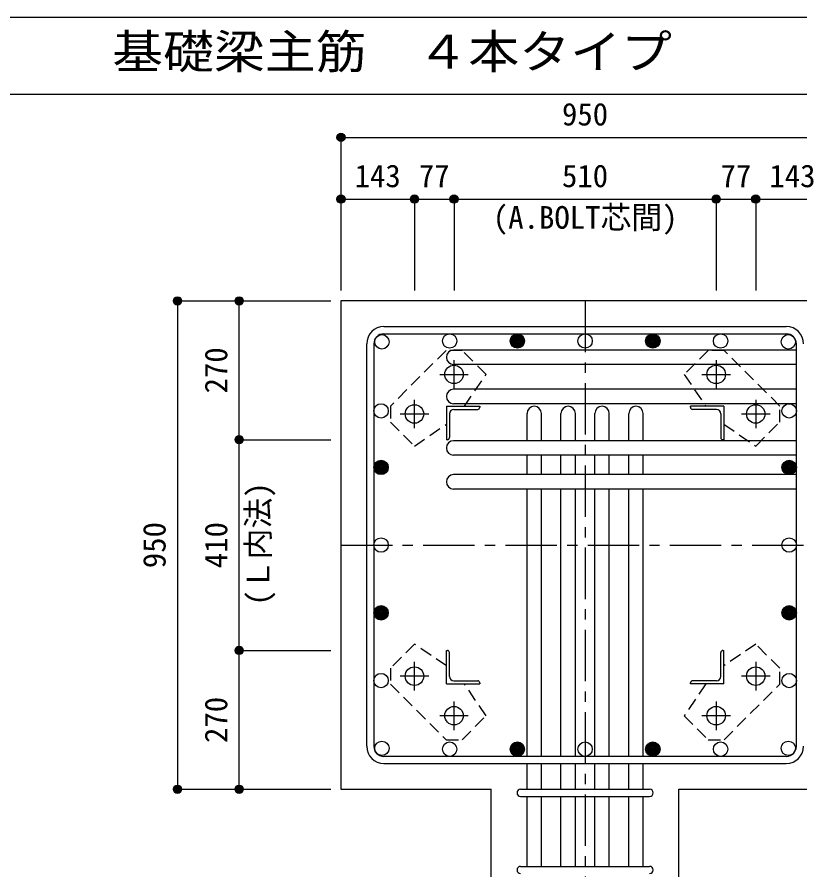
# Model space of a CAD drawing. Units: millimetres at full size, sheet at 1:20. Extents: x -3982 to 3969, y -2797 to 2801.
# Drawn here: x -737 to 786, y 1142 to 2801 of the extents above; entities that cross this region are included whole.
import ezdxf
from ezdxf.enums import TextEntityAlignment as Align

# ---------------------------------------------------------------- set-up
doc = ezdxf.new("R2010")
doc.units = ezdxf.units.MM
doc.header["$LTSCALE"] = 20
doc.header["$PDMODE"] = 32
doc.header["$PDSIZE"] = 10
doc.linetypes.add('CHAIN1', pattern=[8, 5, -1, 1, -1])
doc.linetypes.add('DASHED1', pattern=[1.8, 1.2, -0.6])
for name, color, linetype in [('6-1_躯体線', 2, 'Continuous'), ('6-2_A.Bolt_', 4, 'Continuous'), ('6-3_柱型主筋', 4, 'Continuous'), ('6-4_フープ', 7, 'Continuous'), ('6-5_梁主筋', 7, 'Continuous'), ('6-6_S.T.P.', 7, 'Continuous'), ('6-7_文字', 7, 'Continuous'), ('6-9_プレート', 4, 'DASHED1'), ('6-D_寸法', 4, 'Continuous'), ('F-0_枠', 6, 'Continuous')]:
    doc.layers.add(name, color=color, linetype=linetype)
doc.styles.add('ＭＳ ゴシック', font='')
doc.styles.get('ＭＳ ゴシック').set_extended_font_data('MS Gothic')

msp = doc.modelspace()

# ---------------------------------------------------------------- linework, layer by layer
at = {"layer": '6-1_躯体線'}
for p, q in [((-106.71, 2248.59), (-106.71, 1298.59)), ((1243.29, 2248.59), (-106.71, 2248.59)), ((-106.71, 1298.59), (185.79, 1298.59)), ((185.79, 898.59), (185.79, 1298.59))]:
    msp.add_line(p, q, dxfattribs=at)
msp.add_lwpolyline([(550.79, 898.59), (550.79, 1298.59), (843.29, 1298.59)], dxfattribs=at)
at = {"layer": '6-2_A.Bolt_', "linetype": 'CHAIN1'}
for p, q in [((113.29, 2077.89), (113.29, 2133.39)), ((623.29, 2133.39), (623.29, 2077.89)), ((85.49, 2105.59), (140.99, 2105.59)), ((595.59, 2105.59), (651.09, 2105.59)), ((36.29, 2000.89), (36.29, 2056.39)), ((700.29, 2056.39), (700.29, 2000.89)), ((8.49, 2028.59), (63.99, 2028.59)), ((672.59, 2028.59), (728.09, 2028.59)), ((36.29, 1490.79), (36.29, 1546.29)), ((700.29, 1546.29), (700.29, 1490.79)), ((63.99, 1518.59), (8.49, 1518.59)), ((728.09, 1518.59), (672.59, 1518.59)), ((113.29, 1413.79), (113.29, 1469.29)), ((623.29, 1469.29), (623.29, 1413.79)), ((140.99, 1441.59), (85.49, 1441.59)), ((651.09, 1441.59), (595.59, 1441.59))]:
    msp.add_line(p, q, dxfattribs=at)
at = {"layer": '6-2_A.Bolt_'}
for p, q in [((98.29, 2043.59), (163.29, 2043.59)), ((98.29, 2043.59), (98.29, 1978.59)), ((163.29, 2043.59), (163.29, 2041.59)), ((638.29, 2043.59), (573.29, 2043.59)), ((573.29, 2041.59), (573.29, 2043.59)), ((638.29, 2043.59), (638.29, 1978.59)), ((104.29, 2029.09), (104.29, 1982.59)), ((112.79, 2037.59), (159.29, 2037.59)), ((623.79, 2037.59), (577.29, 2037.59)), ((632.29, 2029.09), (632.29, 1982.59)), ((100.29, 1978.59), (98.29, 1978.59)), ((638.29, 1978.59), (636.29, 1978.59)), ((98.29, 1568.59), (100.29, 1568.59)), ((98.29, 1503.59), (98.29, 1568.59)), ((104.29, 1518.09), (104.29, 1564.59)), ((632.29, 1518.09), (632.29, 1564.59)), ((636.29, 1568.59), (638.29, 1568.59)), ((638.29, 1503.59), (638.29, 1568.59)), ((98.29, 1503.59), (163.29, 1503.59)), ((112.79, 1509.59), (159.29, 1509.59)), ((163.29, 1505.59), (163.29, 1503.59)), ((573.29, 1503.59), (573.29, 1505.59)), ((638.29, 1503.59), (573.29, 1503.59)), ((623.79, 1509.59), (577.29, 1509.59))]:
    msp.add_line(p, q, dxfattribs=at)
at = {"layer": '6-2_A.Bolt_', "color": 3}
for centre in [(113.29, 2105.59), (623.29, 2105.59), (36.29, 2028.59), (700.29, 2028.59), (36.29, 1518.59), (700.29, 1518.59), (113.29, 1441.59), (623.29, 1441.59)]:
    msp.add_circle(centre, 18, dxfattribs=at)
at = {"layer": '6-2_A.Bolt_'}
for centre, radius, start, end in [((159.29, 2041.59), 4, 270, 0), ((577.29, 2041.59), 4, 180, 270), ((112.79, 2029.09), 8.5, 90, 180), ((623.79, 2029.09), 8.5, 0, 90), ((100.29, 1982.59), 4, 270, 0), ((636.29, 1982.59), 4, 180, 270), ((100.29, 1564.59), 4, 0, 90), ((636.29, 1564.59), 4, 90, 180), ((112.79, 1518.09), 8.5, 180, 270), ((623.79, 1518.09), 8.5, 270, 0), ((159.29, 1505.59), 4, 0, 90), ((577.29, 1505.59), 4, 90, 180)]:
    msp.add_arc(centre, radius, start, end, dxfattribs=at)
at = {"layer": '6-3_柱型主筋', "color": 3}
for centre in [(-27.1, 2168.98), (104.7, 2170.59), (236.49, 2170.59), (368.29, 2170.59), (500.09, 2170.59), (631.88, 2170.59), (763.68, 2168.98), (-28.71, 2034.59), (765.29, 2034.59), (-28.71, 1924.59), (765.29, 1924.59), (-28.71, 1773.59), (765.29, 1773.59), (-28.71, 1641.79), (765.29, 1641.79), (-28.71, 1510), (765.29, 1510), (-27.1, 1378.2), (104.7, 1376.59), (236.49, 1376.59), (368.29, 1376.59), (500.09, 1376.59), (631.88, 1376.59), (763.68, 1378.2)]:
    msp.add_circle(centre, 14, dxfattribs=at)
at = {"layer": '6-3_柱型主筋'}
for centre, radius in [((236.49, 2170.59), 14), ((236.49, 2170.59), 12.6), ((236.49, 2170.59), 11.2), ((236.49, 2170.59), 9.8), ((236.49, 2170.59), 8.4), ((236.49, 2170.59), 7), ((236.49, 2170.59), 5.6), ((236.49, 2170.59), 4.2), ((500.09, 2170.59), 14), ((500.09, 2170.59), 12.6), ((500.09, 2170.59), 11.2), ((500.09, 2170.59), 9.8), ((500.09, 2170.59), 8.4), ((500.09, 2170.59), 7), ((500.09, 2170.59), 5.6), ((500.09, 2170.59), 4.2), ((236.49, 2170.59), 2.8), ((236.49, 2170.59), 1.4), ((500.09, 2170.59), 2.8), ((500.09, 2170.59), 1.4), ((-28.71, 1924.59), 14), ((-28.71, 1924.59), 12.6), ((-28.71, 1924.59), 11.2), ((-28.71, 1924.59), 9.8), ((-28.71, 1924.59), 8.4), ((-28.71, 1924.59), 7), ((-28.71, 1924.59), 5.6), ((-28.71, 1924.59), 4.2), ((-28.71, 1924.59), 2.8), ((-28.71, 1924.59), 1.4), ((765.29, 1924.59), 14), ((765.29, 1924.59), 12.6), ((765.29, 1924.59), 11.2), ((765.29, 1924.59), 9.8), ((765.29, 1924.59), 8.4), ((765.29, 1924.59), 7), ((765.29, 1924.59), 5.6), ((765.29, 1924.59), 4.2), ((765.29, 1924.59), 2.8), ((765.29, 1924.59), 1.4), ((-28.71, 1641.79), 14), ((-28.71, 1641.79), 12.6), ((-28.71, 1641.79), 11.2), ((-28.71, 1641.79), 9.8), ((-28.71, 1641.79), 8.4), ((-28.71, 1641.79), 7), ((-28.71, 1641.79), 5.6), ((-28.71, 1641.79), 4.2), ((-28.71, 1641.79), 2.8), ((-28.71, 1641.79), 1.4), ((765.29, 1641.79), 14), ((765.29, 1641.79), 12.6), ((765.29, 1641.79), 11.2), ((765.29, 1641.79), 9.8), ((765.29, 1641.79), 8.4), ((765.29, 1641.79), 7), ((765.29, 1641.79), 5.6), ((765.29, 1641.79), 4.2), ((765.29, 1641.79), 2.8), ((765.29, 1641.79), 1.4), ((236.49, 1376.59), 14), ((236.49, 1376.59), 12.6), ((236.49, 1376.59), 11.2), ((236.49, 1376.59), 9.8), ((236.49, 1376.59), 8.4), ((236.49, 1376.59), 7), ((236.49, 1376.59), 5.6), ((236.49, 1376.59), 4.2), ((236.49, 1376.59), 2.8), ((236.49, 1376.59), 1.4), ((500.09, 1376.59), 14), ((500.09, 1376.59), 12.6), ((500.09, 1376.59), 11.2), ((500.09, 1376.59), 9.8), ((500.09, 1376.59), 8.4), ((500.09, 1376.59), 7), ((500.09, 1376.59), 5.6), ((500.09, 1376.59), 4.2), ((500.09, 1376.59), 2.8), ((500.09, 1376.59), 1.4)]:
    msp.add_circle(centre, radius, dxfattribs=at)
at = {"layer": '6-4_フープ'}
for p, q in [((-23.21, 2198.59), (759.79, 2198.59)), ((-23.21, 2184.59), (759.79, 2184.59)), ((-56.71, 1382.09), (-56.71, 2165.09)), ((-42.71, 2165.09), (-42.71, 1382.09)), ((779.29, 1382.09), (779.29, 2165.09)), ((759.79, 1362.59), (-23.21, 1362.59)), ((-23.21, 1348.59), (759.79, 1348.59))]:
    msp.add_line(p, q, dxfattribs=at)
for centre, radius, start, end in [((-23.21, 2165.09), 33.5, 90, 180), ((759.79, 2165.09), 33.5, 0, 90), ((-23.21, 2165.09), 19.5, 90, 180), ((759.79, 2165.09), 19.5, 0, 90), ((-23.21, 1382.09), 33.5, 180, 270), ((-23.21, 1382.09), 19.5, 180, 270), ((759.79, 1382.09), 33.5, 270, 0), ((759.79, 1382.09), 19.5, 270, 0)]:
    msp.add_arc(centre, radius, start, end, dxfattribs=at)
at = {"layer": '6-5_梁主筋'}
for p, q in [((779.29, 2152.98), (112.29, 2152.98)), ((779.29, 2124.98), (112.29, 2124.98)), ((779.29, 2076.59), (112.29, 2076.59)), ((779.29, 2048.59), (112.29, 2048.59)), ((255.29, 1976.59), (255.29, 2029.59)), ((283.29, 1976.59), (283.29, 2029.59)), ((321.29, 1976.59), (321.29, 2029.59)), ((349.29, 1976.59), (349.29, 2029.59)), ((387.29, 1976.59), (387.29, 2029.59)), ((415.29, 1976.59), (415.29, 2029.59)), ((453.29, 1976.59), (453.29, 2029.59)), ((481.29, 1976.59), (481.29, 2029.59)), ((779.29, 1976.59), (112.29, 1976.59)), ((779.29, 1948.59), (112.29, 1948.59)), ((255.29, 1910.59), (255.29, 1948.59)), ((283.29, 1910.59), (283.29, 1948.59)), ((321.29, 1910.59), (321.29, 1948.59)), ((349.29, 1910.59), (349.29, 1948.59)), ((387.29, 1910.59), (387.29, 1948.59)), ((415.29, 1910.59), (415.29, 1948.59)), ((453.29, 1910.59), (453.29, 1948.59)), ((481.29, 1910.59), (481.29, 1948.59)), ((779.29, 1910.59), (112.29, 1910.59)), ((779.29, 1882.59), (112.29, 1882.59)), ((255.29, 1362.59), (255.29, 1882.59)), ((283.29, 1362.59), (283.29, 1882.59)), ((321.29, 1362.59), (321.29, 1882.59)), ((349.29, 1362.59), (349.29, 1882.59)), ((387.29, 1362.59), (387.29, 1882.59)), ((415.29, 1362.59), (415.29, 1882.59)), ((453.29, 1362.59), (453.29, 1882.59)), ((481.29, 1362.59), (481.29, 1882.59)), ((255.29, 1298.59), (255.29, 1348.59)), ((283.29, 1298.59), (283.29, 1348.59)), ((321.29, 1298.59), (321.29, 1348.59)), ((349.29, 1298.59), (349.29, 1348.59)), ((387.29, 1298.59), (387.29, 1348.59)), ((415.29, 1298.59), (415.29, 1348.59)), ((453.29, 1298.59), (453.29, 1348.59)), ((481.29, 1298.59), (481.29, 1348.59)), ((255.29, 1148.59), (255.29, 1284.59)), ((283.29, 1148.59), (283.29, 1284.59)), ((321.29, 1148.59), (321.29, 1284.59)), ((349.29, 1148.59), (349.29, 1284.59)), ((387.29, 1148.59), (387.29, 1284.59)), ((415.29, 1148.59), (415.29, 1284.59)), ((453.29, 1148.59), (453.29, 1284.59)), ((481.29, 1148.59), (481.29, 1284.59))]:
    msp.add_line(p, q, dxfattribs=at)
for centre, start, end in [((112.29, 2138.98), 90, 270), ((112.29, 2062.59), 90, 270), ((269.29, 2029.59), 0, 180), ((335.29, 2029.59), 0, 180), ((401.29, 2029.59), 0, 180), ((467.29, 2029.59), 0, 180), ((112.29, 1962.59), 90, 270), ((112.29, 1896.59), 90, 270)]:
    msp.add_arc(centre, 14, start, end, dxfattribs=at)
at = {"layer": '6-6_S.T.P.'}
for p, q in [((242.79, 1298.59), (493.79, 1298.59)), ((242.79, 1284.59), (493.79, 1284.59)), ((242.79, 1148.59), (493.79, 1148.59))]:
    msp.add_line(p, q, dxfattribs=at)
for centre, start, end in [((242.79, 1291.59), 90, 270), ((242.79, 1291.59), 90, 270), ((242.79, 1291.59), 90, 270), ((242.79, 1291.59), 90, 270), ((493.79, 1291.59), 270, 90), ((493.79, 1291.59), 270, 90), ((493.79, 1291.59), 270, 90), ((493.79, 1291.59), 270, 90), ((242.79, 1141.59), 90, 270), ((493.79, 1141.59), 270, 90)]:
    msp.add_arc(centre, 7, start, end, dxfattribs=at)
at = {"layer": '6-9_プレート'}
for p, q in [((97.79, 2152.29), (-10.41, 2044.09)), ((128.89, 2152.29), (97.79, 2152.29)), ((175.59, 2105.59), (128.89, 2152.29)), ((607.69, 2152.29), (560.99, 2105.59)), ((638.79, 2152.29), (607.69, 2152.29)), ((746.99, 2044.09), (638.79, 2152.29)), ((133.39, 2043.59), (175.59, 2105.59)), ((560.99, 2105.59), (603.29, 2043.59)), ((-10.41, 2044.09), (-10.41, 2012.99)), ((746.99, 2012.99), (746.99, 2044.09)), ((-10.41, 2012.99), (36.29, 1966.29)), ((36.29, 1966.29), (98.29, 2008.59)), ((638.29, 2008.49), (700.29, 1966.29)), ((700.29, 1966.29), (746.99, 2012.99)), ((36.29, 1580.89), (-10.41, 1534.19)), ((98.29, 1538.69), (36.29, 1580.89)), ((700.29, 1580.89), (638.29, 1538.59)), ((746.99, 1534.19), (700.29, 1580.89)), ((-10.41, 1534.19), (-10.41, 1503.09)), ((746.99, 1503.09), (746.99, 1534.19)), ((-10.41, 1503.09), (97.79, 1394.89)), ((175.59, 1441.59), (133.29, 1503.59)), ((603.19, 1503.59), (560.99, 1441.59)), ((638.79, 1394.89), (746.99, 1503.09)), ((128.89, 1394.89), (175.59, 1441.59)), ((560.99, 1441.59), (607.69, 1394.89)), ((97.79, 1394.89), (128.89, 1394.89)), ((607.69, 1394.89), (638.79, 1394.89))]:
    msp.add_line(p, q, dxfattribs=at)
at = {"layer": '6-D_寸法'}
for p, q in [((-106.71, 2566.62), (-106.71, 2446.62)), ((-106.71, 2566.62), (-106.71, 2446.62)), ((-106.71, 2566.62), (843.29, 2566.62)), ((-106.71, 2446.62), (36.29, 2446.62)), ((-106.71, 2446.62), (-106.71, 2268.59)), ((36.29, 2446.62), (36.29, 2268.59)), ((36.29, 2446.62), (113.29, 2446.62)), ((113.29, 2446.62), (113.29, 2268.59)), ((113.29, 2446.62), (623.29, 2446.62)), ((623.29, 2446.62), (623.29, 2268.59)), ((623.29, 2446.62), (700.29, 2446.62)), ((700.29, 2446.62), (700.29, 2268.59)), ((700.29, 2446.62), (843.29, 2446.62)), ((-424.74, 2248.59), (-304.74, 2248.59)), ((-424.74, 2248.59), (-304.74, 2248.59)), ((-424.74, 2248.59), (-424.74, 1298.59)), ((-304.74, 1978.59), (-304.74, 2248.59)), ((-304.74, 2248.59), (-126.71, 2248.59)), ((-304.74, 1568.59), (-304.74, 1978.59)), ((-304.74, 1978.59), (-126.71, 1978.59)), ((-304.74, 1298.59), (-304.74, 1568.59)), ((-304.74, 1568.59), (-126.71, 1568.59)), ((-424.74, 1298.59), (-304.74, 1298.59)), ((-304.74, 1298.59), (-126.71, 1298.59)), ((-304.74, 1298.59), (-126.71, 1298.59))]:
    msp.add_line(p, q, dxfattribs=at)
at = {"layer": '6-D_寸法', "linetype": 'CHAIN1'}
for p, q in [((368.29, 2248.59), (368.29, 898.59)), ((-106.71, 1773.59), (843.29, 1773.59))]:
    msp.add_line(p, q, dxfattribs=at)
at = {"layer": '6-D_寸法'}
for centre, radius in [((-106.71, 2566.62), 8), ((-106.71, 2566.62), 7.2), ((-106.71, 2566.62), 6.4), ((-106.71, 2566.62), 5.6), ((-106.71, 2566.62), 4.8), ((-106.71, 2566.62), 4), ((-106.71, 2566.62), 3.2), ((-106.71, 2566.62), 2.4), ((-106.71, 2566.62), 1.6), ((-106.71, 2566.62), 0.8), ((-106.71, 2446.62), 8), ((-106.71, 2446.62), 7.2), ((-106.71, 2446.62), 6.4), ((-106.71, 2446.62), 5.6), ((-106.71, 2446.62), 4.8), ((-106.71, 2446.62), 4), ((-106.71, 2446.62), 3.2), ((-106.71, 2446.62), 2.4), ((-106.71, 2446.62), 1.6), ((-106.71, 2446.62), 0.8), ((36.29, 2446.62), 8), ((36.29, 2446.62), 7.2), ((36.29, 2446.62), 6.4), ((36.29, 2446.62), 5.6), ((36.29, 2446.62), 4.8), ((36.29, 2446.62), 4), ((36.29, 2446.62), 3.2), ((36.29, 2446.62), 2.4), ((36.29, 2446.62), 1.6), ((36.29, 2446.62), 0.8), ((113.29, 2446.62), 8), ((113.29, 2446.62), 7.2), ((113.29, 2446.62), 6.4), ((113.29, 2446.62), 5.6), ((113.29, 2446.62), 4.8), ((113.29, 2446.62), 4), ((113.29, 2446.62), 3.2), ((113.29, 2446.62), 2.4), ((113.29, 2446.62), 1.6), ((113.29, 2446.62), 0.8), ((623.29, 2446.62), 8), ((623.29, 2446.62), 7.2), ((623.29, 2446.62), 6.4), ((623.29, 2446.62), 5.6), ((623.29, 2446.62), 4.8), ((623.29, 2446.62), 4), ((623.29, 2446.62), 3.2), ((623.29, 2446.62), 2.4), ((623.29, 2446.62), 1.6), ((623.29, 2446.62), 0.8), ((700.29, 2446.62), 8), ((700.29, 2446.62), 7.2), ((700.29, 2446.62), 6.4), ((700.29, 2446.62), 5.6), ((700.29, 2446.62), 4.8), ((700.29, 2446.62), 4), ((700.29, 2446.62), 3.2), ((700.29, 2446.62), 2.4), ((700.29, 2446.62), 1.6), ((700.29, 2446.62), 0.8), ((-424.74, 2248.59), 8), ((-304.74, 2248.59), 8), ((-424.74, 2248.59), 7.2), ((-424.74, 2248.59), 6.4), ((-424.74, 2248.59), 5.6), ((-424.74, 2248.59), 4.8), ((-424.74, 2248.59), 4), ((-424.74, 2248.59), 3.2), ((-424.74, 2248.59), 2.4), ((-424.74, 2248.59), 1.6), ((-424.74, 2248.59), 0.8), ((-304.74, 2248.59), 7.2), ((-304.74, 2248.59), 6.4), ((-304.74, 2248.59), 5.6), ((-304.74, 2248.59), 4.8), ((-304.74, 2248.59), 4), ((-304.74, 2248.59), 3.2), ((-304.74, 2248.59), 2.4), ((-304.74, 2248.59), 1.6), ((-304.74, 2248.59), 0.8), ((-304.74, 1978.59), 8), ((-304.74, 1978.59), 7.2), ((-304.74, 1978.59), 6.4), ((-304.74, 1978.59), 5.6), ((-304.74, 1978.59), 4.8), ((-304.74, 1978.59), 4), ((-304.74, 1978.59), 3.2), ((-304.74, 1978.59), 2.4), ((-304.74, 1978.59), 1.6), ((-304.74, 1978.59), 0.8), ((-304.74, 1568.59), 8), ((-304.74, 1568.59), 7.2), ((-304.74, 1568.59), 6.4), ((-304.74, 1568.59), 5.6), ((-304.74, 1568.59), 4.8), ((-304.74, 1568.59), 4), ((-304.74, 1568.59), 3.2), ((-304.74, 1568.59), 2.4), ((-304.74, 1568.59), 1.6), ((-304.74, 1568.59), 0.8), ((-424.74, 1298.59), 8), ((-424.74, 1298.59), 7.2), ((-424.74, 1298.59), 6.4), ((-424.74, 1298.59), 5.6), ((-424.74, 1298.59), 4.8), ((-424.74, 1298.59), 4), ((-424.74, 1298.59), 3.2), ((-424.74, 1298.59), 2.4), ((-424.74, 1298.59), 1.6), ((-424.74, 1298.59), 0.8), ((-304.74, 1298.59), 8), ((-304.74, 1298.59), 7.2), ((-304.74, 1298.59), 6.4), ((-304.74, 1298.59), 5.6), ((-304.74, 1298.59), 4.8), ((-304.74, 1298.59), 4), ((-304.74, 1298.59), 3.2), ((-304.74, 1298.59), 2.4), ((-304.74, 1298.59), 1.6), ((-304.74, 1298.59), 0.8)]:
    msp.add_circle(centre, radius, dxfattribs=at)
at = {"layer": '6-D_寸法', "color": 7}
for p in [(-106.71, 2566.62), (-106.71, 2446.62), (36.29, 2446.62), (113.29, 2446.62), (623.29, 2446.62), (700.29, 2446.62), (-424.74, 2248.59), (-304.74, 2248.59), (-304.74, 1978.59), (-304.74, 1568.59), (-424.74, 1298.59), (-304.74, 1298.59)]:
    msp.add_point(p, dxfattribs=at)
at = {"layer": 'F-0_枠'}
msp.add_line((-3981.92, 2800.77), (3969.4, 2800.77), dxfattribs=at)
at = {"layer": 'F-0_枠', "color": 2}
msp.add_line((-3981.92, 2650.77), (2482.4, 2650.77), dxfattribs=at)

# ---------------------------------------------------------------- texts
at = {"layer": '6-7_文字', "color": 2, "style": 'ＭＳ ゴシック', "width": 1.1}
msp.add_text('\u3000\u3000基礎梁主筋\u3000４本タイプ', height=65.98, dxfattribs=at).set_placement((-749.76, 2680.77), align=Align.BOTTOM_LEFT)
at = {"layer": '6-7_文字', "color": 4, "style": 'ＭＳ ゴシック'}
msp.add_text('(A.BOLT芯間)', height=43.99, dxfattribs=at).set_placement((188.82, 2375.84), align=Align.BOTTOM_LEFT)
msp.add_text('(Ｌ内法)', height=43.99, rotation=90, dxfattribs=at).set_placement((-232.77, 1655.83), align=Align.BOTTOM_LEFT)
at = {"layer": '6-D_寸法', "style": 'ＭＳ ゴシック'}
for s, p in [('950', (323.29, 2576.62)), ('143', (-80.21, 2456.62)), ('77', (44.79, 2456.62)), ('510', (323.29, 2456.62)), ('77', (631.79, 2456.62)), ('143', (726.79, 2456.62))]:
    msp.add_text(s, height=43.99, dxfattribs=at).set_placement(p, align=Align.BOTTOM_LEFT)
for s, p in [('270', (-314.74, 2068.59)), ('950', (-434.74, 1728.59)), ('410', (-314.74, 1728.59)), ('270', (-314.74, 1388.59))]:
    msp.add_text(s, height=43.99, rotation=90, dxfattribs=at).set_placement(p, align=Align.BOTTOM_LEFT)

doc.saveas('drawing.dxf')
